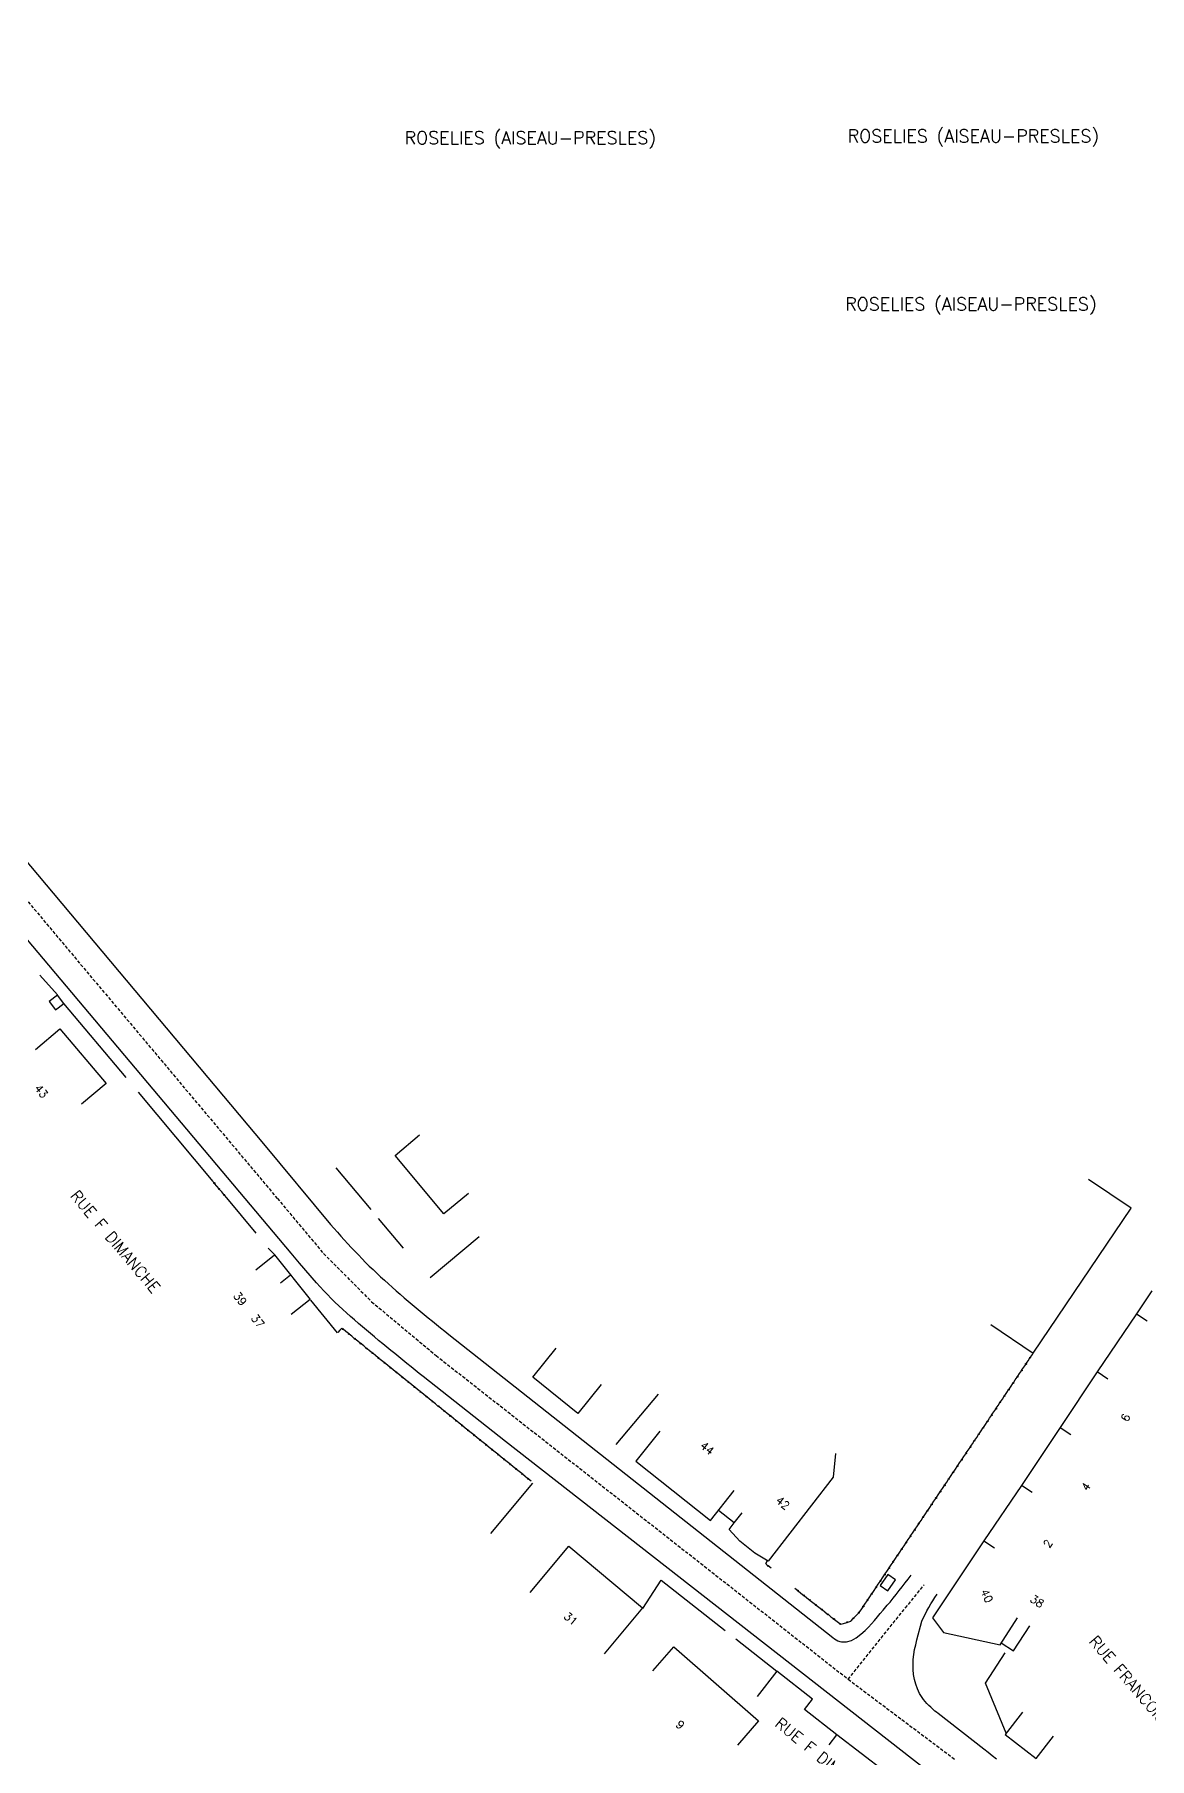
# Model space of a CAD drawing. Header units: millimetres. Extents: x 163999 to 165000, y 124000 to 125000.
# Drawn here: x 164389.1 to 164563.2, y 124260.3 to 124529.6 of the extents above; entities that cross this region are included whole.
import ezdxf
from ezdxf.enums import TextEntityAlignment as Align

# ---------------------------------------------------------------- set-up
doc = ezdxf.new("R2010")
doc.units = ezdxf.units.MM
doc.linetypes.add('DASHED', pattern=[0.75, 0.5, -0.25])
for name, color, linetype in [('W0001', 6, 'DASHED'), ('W0008', 7, 'CONTINUOUS'), ('W0310', 3, 'CONTINUOUS'), ('W0322', 7, 'CONTINUOUS'), ('W0980', 7, 'CONTINUOUS'), ('W0989', 7, 'CONTINUOUS'), ('W0991', 7, 'CONTINUOUS'), ('W1102', 7, 'CONTINUOUS')]:
    doc.layers.add(name, color=color, linetype=linetype)
doc.styles.get("Standard").update_dxf_attribs({"font": 'romans.shx', "width": 0.85})

msp = doc.modelspace()

# ---------------------------------------------------------------- linework, layer by layer
at = {"layer": 'W0001'}
for p, q in [((164319.64, 124475.65), (164427.06, 124347.77)), ((164427.06, 124347.77), (164434.29, 124339.16)), ((164434.29, 124339.16), (164441.78, 124331.65)), ((164441.78, 124331.65), (164451.85, 124323.25)), ((164451.85, 124323.25), (164516.2, 124272.69)), ((164516.2, 124272.69), (164528.05, 124287.46)), ((164516.2, 124272.69), (164532.81, 124260.21))]:
    msp.add_line(p, q, dxfattribs=at)
at = {"layer": 'W0008'}
for p, q in [((164392.75, 124379.55), (164391.42, 124378.56)), ((164393.74, 124378.23), (164392.75, 124379.55)), ((164391.42, 124378.56), (164392.41, 124377.24)), ((164392.41, 124377.24), (164393.74, 124378.23)), ((164389.27, 124371.06), (164393.1, 124374.28)), ((164393.1, 124374.28), (164400.31, 124365.71)), ((164400.31, 124365.71), (164396.49, 124362.49)), ((164445.44, 124354.49), (164449.28, 124357.69)), ((164453.05, 124345.37), (164445.44, 124354.49)), ((164560.36, 124346.25), (164553.73, 124350.72)), ((164456.89, 124348.57), (164453.05, 124345.37)), ((164545.08, 124323.61), (164560.36, 124346.25)), ((164423.69, 124336.63), (164426.64, 124338.97)), ((164426.64, 124338.97), (164432.19, 124331.98)), ((164427.57, 124334.6), (164429.13, 124335.85)), ((164432.19, 124331.98), (164429.24, 124329.64)), ((164563.61, 124333.33), (164561.23, 124329.78)), ((164561.23, 124329.78), (164555.07, 124320.68)), ((164561.23, 124329.78), (164562.89, 124328.67)), ((164538.45, 124328.08), (164545.08, 124323.61)), ((164466.96, 124319.89), (164470.59, 124324.39)), ((164555.07, 124320.68), (164549.3, 124312.01)), ((164556.73, 124319.56), (164555.07, 124320.68)), ((164474, 124314.2), (164466.96, 124319.89)), ((164477.62, 124318.71), (164474, 124314.2)), ((164486.76, 124311.44), (164483.04, 124306.76)), ((164549.3, 124312.01), (164543.24, 124302.97)), ((164549.3, 124312.01), (164550.96, 124310.9)), ((164514.2, 124307.94), (164513.85, 124304.26)), ((164483.04, 124306.76), (164494.69, 124297.49)), ((164513.85, 124304.26), (164503.72, 124291.14)), ((164494.69, 124297.49), (164498.41, 124302.17)), ((164543.24, 124302.97), (164537.39, 124294.33)), ((164544.9, 124301.86), (164543.24, 124302.97)), ((164498.4, 124297.11), (164495.94, 124299.06)), ((164497.59, 124296.08), (164498.4, 124297.11)), ((164499.27, 124294.27), (164497.59, 124296.08)), ((164498.4, 124297.11), (164499.65, 124298.67)), ((164466.56, 124286.26), (164472.57, 124293.46)), ((164472.57, 124293.46), (164484.09, 124283.84)), ((164501.64, 124292.4), (164499.27, 124294.27)), ((164537.39, 124294.33), (164529.37, 124282.31)), ((164537.39, 124294.33), (164539.05, 124293.21)), ((164503.72, 124291.14), (164501.64, 124292.4)), ((164522.36, 124289.04), (164521.19, 124287.32)), ((164523.58, 124288.2), (164522.36, 124289.04)), ((164522.41, 124286.48), (164523.58, 124288.2)), ((164521.19, 124287.32), (164522.41, 124286.48)), ((164484.09, 124283.84), (164478.07, 124276.64)), ((164529.37, 124282.31), (164531.08, 124280.01)), ((164531.08, 124280.01), (164539.91, 124278.08)), ((164539.91, 124278.08), (164542.65, 124282.26)), ((164542, 124277.13), (164544.54, 124281.02)), ((164485.7, 124274), (164488.99, 124277.76)), ((164488.99, 124277.76), (164502.19, 124266.18)), ((164540.1, 124278.37), (164542, 124277.13)), ((164505.05, 124273.97), (164501.98, 124270.02)), ((164510.62, 124269.6), (164505.05, 124273.97)), ((164509.37, 124267.97), (164510.62, 124269.6)), ((164514.43, 124264.02), (164509.37, 124267.97)), ((164543.42, 124267.54), (164540.71, 124264.05)), ((164502.19, 124266.18), (164498.89, 124262.42)), ((164513.2, 124262.44), (164514.43, 124264.02)), ((164522.02, 124258.18), (164514.43, 124264.02)), ((164540.71, 124264.05), (164545.54, 124260.32)), ((164545.54, 124260.32), (164548.24, 124263.81))]:
    msp.add_line(p, q, dxfattribs=at)
at = {"layer": 'W0310'}
for p, q in [((164417.17, 124350.22), (164417.02, 124350.4)), ((164417.61, 124349.71), (164417.27, 124350.11)), ((164417.95, 124349.3), (164417.61, 124349.71)), ((164418.38, 124348.79), (164418.04, 124349.19)), ((164418.72, 124348.38), (164418.38, 124348.79)), ((164419.15, 124347.87), (164418.81, 124348.27)), ((164436.84, 124327.23), (164436.48, 124326.85)), ((164437.11, 124327.52), (164436.84, 124327.23)), ((164437.21, 124327.44), (164437.11, 124327.52)), ((164437.74, 124327.01), (164437.33, 124327.34)), ((164438.15, 124326.68), (164437.74, 124327.01)), ((164438.67, 124326.26), (164438.26, 124326.59)), ((164439.08, 124325.93), (164438.67, 124326.26)), ((164439.61, 124325.5), (164439.2, 124325.83)), ((164440.01, 124325.17), (164439.61, 124325.5)), ((164440.54, 124324.75), (164440.13, 124325.08)), ((164440.95, 124324.42), (164440.54, 124324.75)), ((164441.47, 124323.99), (164441.06, 124324.32)), ((164441.88, 124323.66), (164441.47, 124323.99)), ((164442.4, 124323.24), (164442, 124323.57)), ((164442.81, 124322.91), (164442.4, 124323.24)), ((164544.67, 124322.99), (164544.96, 124323.43)), ((164544.96, 124323.43), (164545.08, 124323.61)), ((164443.34, 124322.48), (164442.93, 124322.81)), ((164443.75, 124322.15), (164443.34, 124322.48)), ((164444.27, 124321.73), (164443.86, 124322.06)), ((164444.68, 124321.4), (164444.27, 124321.73)), ((164445.2, 124320.98), (164444.8, 124321.31)), ((164445.61, 124320.65), (164445.2, 124320.98)), ((164446.14, 124320.22), (164445.73, 124320.55)), ((164542.66, 124320), (164542.95, 124320.44)), ((164542.95, 124320.44), (164543.25, 124320.87)), ((164543.33, 124321), (164543.62, 124321.43)), ((164543.62, 124321.43), (164543.92, 124321.87)), ((164544, 124321.99), (164544.29, 124322.43)), ((164544.29, 124322.43), (164544.58, 124322.87)), ((164446.55, 124319.89), (164446.14, 124320.22)), ((164447.07, 124319.47), (164446.66, 124319.8)), ((164447.48, 124319.14), (164447.07, 124319.47)), ((164448, 124318.71), (164447.6, 124319.04)), ((164448.41, 124318.38), (164448, 124318.71)), ((164448.94, 124317.96), (164448.53, 124318.29)), ((164449.34, 124317.63), (164448.94, 124317.96)), ((164540.95, 124317.45), (164541.24, 124317.88)), ((164541.33, 124318.01), (164541.62, 124318.44)), ((164541.62, 124318.44), (164541.91, 124318.88)), ((164541.99, 124319), (164542.29, 124319.44)), ((164542.29, 124319.44), (164542.58, 124319.88)), ((164449.87, 124317.2), (164449.46, 124317.53)), ((164450.28, 124316.87), (164449.87, 124317.2)), ((164450.8, 124316.45), (164450.39, 124316.78)), ((164451.21, 124316.12), (164450.8, 124316.45)), ((164451.74, 124315.69), (164451.33, 124316.02)), ((164452.14, 124315.36), (164451.74, 124315.69)), ((164452.67, 124314.94), (164452.26, 124315.27)), ((164453.08, 124314.61), (164452.67, 124314.94)), ((164539.32, 124315.02), (164539.61, 124315.45)), ((164539.61, 124315.45), (164539.9, 124315.89)), ((164539.99, 124316.01), (164540.28, 124316.45)), ((164540.28, 124316.45), (164540.57, 124316.89)), ((164540.66, 124317.01), (164540.95, 124317.45)), ((164453.6, 124314.19), (164453.19, 124314.52)), ((164454.01, 124313.86), (164453.6, 124314.19)), ((164454.54, 124313.43), (164454.13, 124313.76)), ((164454.94, 124313.1), (164454.54, 124313.43)), ((164455.47, 124312.68), (164455.06, 124313.01)), ((164455.88, 124312.35), (164455.47, 124312.68)), ((164456.4, 124311.92), (164455.99, 124312.25)), ((164537.32, 124312.03), (164537.61, 124312.46)), ((164537.61, 124312.46), (164537.9, 124312.9)), ((164537.98, 124313.02), (164538.28, 124313.46)), ((164538.28, 124313.46), (164538.57, 124313.9)), ((164538.65, 124314.02), (164538.94, 124314.46)), ((164538.94, 124314.46), (164539.24, 124314.89)), ((164456.81, 124311.59), (164456.4, 124311.92)), ((164457.34, 124311.17), (164456.93, 124311.5)), ((164457.74, 124310.84), (164457.34, 124311.17)), ((164458.27, 124310.41), (164457.86, 124310.74)), ((164458.68, 124310.08), (164458.27, 124310.41)), ((164459.2, 124309.66), (164458.79, 124309.99)), ((164459.61, 124309.33), (164459.2, 124309.66)), ((164535.6, 124309.47), (164535.89, 124309.91)), ((164535.98, 124310.03), (164536.27, 124310.47)), ((164536.27, 124310.47), (164536.56, 124310.91)), ((164536.65, 124311.03), (164536.94, 124311.47)), ((164536.94, 124311.47), (164537.23, 124311.9)), ((164460.13, 124308.9), (164459.73, 124309.23)), ((164460.54, 124308.57), (164460.13, 124308.9)), ((164461.07, 124308.15), (164460.66, 124308.48)), ((164461.48, 124307.82), (164461.07, 124308.15)), ((164462, 124307.4), (164461.59, 124307.73)), ((164462.41, 124307.06), (164462, 124307.4)), ((164462.93, 124306.64), (164462.53, 124306.97)), ((164533.6, 124306.48), (164533.89, 124306.92)), ((164533.97, 124307.04), (164534.27, 124307.48)), ((164534.27, 124307.48), (164534.56, 124307.92)), ((164534.64, 124308.04), (164534.93, 124308.48)), ((164534.93, 124308.48), (164535.23, 124308.91)), ((164535.31, 124309.04), (164535.6, 124309.47)), ((164463.34, 124306.31), (164462.93, 124306.64)), ((164463.87, 124305.89), (164463.46, 124306.22)), ((164464.28, 124305.56), (164463.87, 124305.89)), ((164464.8, 124305.13), (164464.39, 124305.46)), ((164465.21, 124304.8), (164464.8, 124305.13)), ((164465.73, 124304.38), (164465.33, 124304.71)), ((164466.14, 124304.05), (164465.73, 124304.38)), ((164531.97, 124304.05), (164532.26, 124304.49)), ((164532.26, 124304.49), (164532.55, 124304.93)), ((164532.64, 124305.05), (164532.93, 124305.49)), ((164532.93, 124305.49), (164533.22, 124305.92)), ((164533.3, 124306.05), (164533.6, 124306.48)), ((164466.67, 124303.62), (164466.26, 124303.95)), ((164529.96, 124301.06), (164530.26, 124301.5)), ((164530.26, 124301.5), (164530.55, 124301.94)), ((164530.63, 124302.06), (164530.92, 124302.5)), ((164530.92, 124302.5), (164531.22, 124302.93)), ((164531.3, 124303.06), (164531.59, 124303.49)), ((164531.59, 124303.49), (164531.88, 124303.93)), ((164528.25, 124298.51), (164528.54, 124298.95)), ((164528.63, 124299.07), (164528.92, 124299.51)), ((164528.92, 124299.51), (164529.21, 124299.94)), ((164529.3, 124300.07), (164529.59, 124300.5)), ((164529.59, 124300.5), (164529.88, 124300.94)), ((164526.62, 124296.08), (164526.91, 124296.52)), ((164526.91, 124296.52), (164527.21, 124296.95)), ((164527.29, 124297.08), (164527.58, 124297.51)), ((164527.58, 124297.51), (164527.87, 124297.95)), ((164527.96, 124298.07), (164528.25, 124298.51)), ((164524.62, 124293.09), (164524.91, 124293.53)), ((164524.91, 124293.53), (164525.2, 124293.96)), ((164525.28, 124294.09), (164525.58, 124294.52)), ((164525.58, 124294.52), (164525.87, 124294.96)), ((164525.95, 124295.08), (164526.25, 124295.52)), ((164526.25, 124295.52), (164526.54, 124295.96)), ((164503.36, 124290.83), (164503.39, 124290.88)), ((164503.56, 124290.48), (164503.36, 124290.83)), ((164503.39, 124290.88), (164503.58, 124291.25)), ((164522.9, 124290.54), (164523.2, 124290.97)), ((164523.28, 124291.1), (164523.57, 124291.53)), ((164523.57, 124291.53), (164523.86, 124291.97)), ((164523.95, 124292.09), (164524.24, 124292.53)), ((164524.24, 124292.53), (164524.53, 124292.97)), ((164503.62, 124290.44), (164503.56, 124290.48)), ((164504.15, 124290.03), (164503.74, 124290.35)), ((164521.27, 124288.11), (164521.57, 124288.54)), ((164521.57, 124288.54), (164521.86, 124288.98)), ((164521.94, 124289.1), (164522.24, 124289.54)), ((164522.24, 124289.54), (164522.53, 124289.98)), ((164522.61, 124290.1), (164522.9, 124290.54)), ((164507.85, 124286.9), (164508.26, 124286.58)), ((164508.38, 124286.49), (164508.79, 124286.16)), ((164508.79, 124286.16), (164509.21, 124285.84)), ((164509.32, 124285.75), (164509.74, 124285.42)), ((164509.74, 124285.42), (164510.15, 124285.1)), ((164519.27, 124285.12), (164519.56, 124285.55)), ((164519.56, 124285.55), (164519.85, 124285.99)), ((164519.94, 124286.11), (164520.23, 124286.55)), ((164520.23, 124286.55), (164520.52, 124286.99)), ((164520.61, 124287.11), (164520.9, 124287.55)), ((164520.9, 124287.55), (164521.19, 124287.98)), ((164510.27, 124285.01), (164510.68, 124284.68)), ((164510.68, 124284.68), (164511.09, 124284.36)), ((164511.21, 124284.26), (164511.62, 124283.94)), ((164511.62, 124283.94), (164512.04, 124283.62)), ((164512.16, 124283.52), (164512.57, 124283.2)), ((164512.57, 124283.2), (164512.98, 124282.88)), ((164513.1, 124282.78), (164513.51, 124282.46)), ((164517.09, 124282.27), (164517.45, 124282.65)), ((164517.45, 124282.65), (164517.81, 124283.03)), ((164517.91, 124283.14), (164518.02, 124283.26)), ((164518.02, 124283.26), (164518.23, 124283.56)), ((164518.23, 124283.56), (164518.52, 124284)), ((164518.6, 124284.12), (164518.89, 124284.56)), ((164518.89, 124284.56), (164519.19, 124284.99)), ((164513.51, 124282.46), (164513.93, 124282.13)), ((164514.04, 124282.04), (164514.46, 124281.72)), ((164514.46, 124281.72), (164514.87, 124281.39)), ((164514.99, 124281.3), (164515.03, 124281.27)), ((164515.03, 124281.27), (164515.48, 124281.41)), ((164515.48, 124281.41), (164515.98, 124281.58)), ((164516.12, 124281.63), (164516.62, 124281.79)), ((164516.62, 124281.79), (164516.64, 124281.8)), ((164516.64, 124281.8), (164516.99, 124282.16))]:
    msp.add_line(p, q, dxfattribs=at)
for centre in [(164417.22, 124350.17), (164417.99, 124349.25), (164418.77, 124348.33), (164437.27, 124327.39), (164438.21, 124326.63), (164439.14, 124325.88), (164440.07, 124325.12), (164441, 124324.37), (164441.94, 124323.62), (164544.63, 124322.93), (164442.87, 124322.86), (164443.8, 124322.11), (164444.74, 124321.35), (164445.67, 124320.6), (164543.29, 124320.93), (164543.96, 124321.93), (164446.6, 124319.84), (164447.54, 124319.09), (164448.47, 124318.33), (164449.4, 124317.58), (164541.28, 124317.94), (164541.95, 124318.94), (164542.62, 124319.94), (164450.34, 124316.83), (164451.27, 124316.07), (164452.2, 124315.32), (164539.28, 124314.95), (164539.95, 124315.95), (164540.61, 124316.95), (164453.14, 124314.56), (164454.07, 124313.81), (164455, 124313.05), (164455.94, 124312.3), (164537.94, 124312.96), (164538.61, 124313.96), (164456.87, 124311.54), (164457.8, 124310.79), (164458.73, 124310.04), (164535.94, 124309.97), (164536.61, 124310.97), (164537.27, 124311.96), (164459.67, 124309.28), (164460.6, 124308.53), (164461.53, 124307.77), (164462.47, 124307.02), (164533.93, 124306.98), (164534.6, 124307.98), (164535.27, 124308.98), (164463.4, 124306.26), (164464.33, 124305.51), (164465.27, 124304.75), (164532.59, 124304.99), (164533.26, 124305.99), (164466.2, 124304), (164530.59, 124302), (164531.26, 124303), (164531.93, 124303.99), (164528.58, 124299.01), (164529.25, 124300.01), (164529.92, 124301), (164526.58, 124296.02), (164527.25, 124297.02), (164527.92, 124298.01), (164525.24, 124294.03), (164525.91, 124295.02), (164523.24, 124291.04), (164523.91, 124292.03), (164524.57, 124293.03), (164503.68, 124290.39), (164521.23, 124288.05), (164521.9, 124289.04), (164522.57, 124290.04), (164508.32, 124286.53), (164509.26, 124285.79), (164519.9, 124286.05), (164520.56, 124287.05), (164510.21, 124285.05), (164511.15, 124284.31), (164512.1, 124283.57), (164513.04, 124282.83), (164517.86, 124283.09), (164518.56, 124284.06), (164519.23, 124285.06), (164513.98, 124282.09), (164514.93, 124281.35), (164516.05, 124281.6), (164517.04, 124282.21)]:
    msp.add_circle(centre, 0.075, dxfattribs=at)
at = {"layer": 'W0322'}
for p, q in [((164392.72, 124379.58), (164389.99, 124382.66)), ((164403.45, 124366.69), (164393.74, 124378.23)), ((164417.03, 124350.41), (164405.36, 124364.37)), ((164436.2, 124352.58), (164441.65, 124346.06)), ((164423.73, 124342.38), (164419.15, 124347.87)), ((164442.8, 124344.64), (164446.71, 124340.02)), ((164426.65, 124338.96), (164425.63, 124340.04)), ((164450.91, 124335.42), (164458.59, 124341.82)), ((164436.43, 124326.81), (164432.27, 124331.91)), ((164479.94, 124309.35), (164486.58, 124317.22)), ((164460.41, 124295.48), (164466.96, 124303.32)), ((164484.11, 124283.75), (164486.97, 124288.18)), ((164486.97, 124288.18), (164497, 124280.29)), ((164498.63, 124279), (164505.05, 124273.97)), ((164537.61, 124272.08), (164540.73, 124276.82)), ((164540.84, 124264.29), (164537.61, 124272.08))]:
    msp.add_line(p, q, dxfattribs=at)
at = {"layer": 'W1102'}
for p, q in [((164279.43, 124529.56), (164424.91, 124356.29)), ((164429.2, 124339.25), (164344.62, 124439.76)), ((164424.91, 124356.29), (164435.38, 124343.73)), ((164435.38, 124343.73), (164435.9, 124343.12)), ((164435.9, 124343.12), (164436.43, 124342.51)), ((164436.43, 124342.51), (164436.96, 124341.9)), ((164436.96, 124341.9), (164437.5, 124341.3)), ((164430.5, 124337.68), (164429.2, 124339.25)), ((164437.5, 124341.3), (164438.05, 124340.7)), ((164438.05, 124340.7), (164438.6, 124340.11)), ((164438.6, 124340.11), (164439.15, 124339.53)), ((164439.15, 124339.53), (164439.71, 124338.95)), ((164433.19, 124334.58), (164430.5, 124337.68)), ((164439.71, 124338.95), (164440.28, 124338.37)), ((164440.28, 124338.37), (164440.85, 124337.8)), ((164440.85, 124337.8), (164441.42, 124337.23)), ((164441.42, 124337.23), (164442, 124336.67)), ((164442, 124336.67), (164442.59, 124336.11)), ((164433.74, 124333.96), (164433.19, 124334.58)), ((164434.3, 124333.35), (164433.74, 124333.96)), ((164442.59, 124336.11), (164443.18, 124335.56)), ((164443.18, 124335.56), (164443.78, 124335)), ((164443.78, 124335), (164444.39, 124334.45)), ((164444.39, 124334.45), (164445, 124333.9)), ((164445, 124333.9), (164445.61, 124333.36)), ((164434.88, 124332.76), (164434.3, 124333.35)), ((164435.46, 124332.17), (164434.88, 124332.76)), ((164436.05, 124331.59), (164435.46, 124332.17)), ((164436.65, 124331.02), (164436.05, 124331.59)), ((164445.61, 124333.36), (164446.23, 124332.81)), ((164446.23, 124332.81), (164446.85, 124332.28)), ((164446.85, 124332.28), (164447.48, 124331.74)), ((164447.48, 124331.74), (164448.1, 124331.21)), ((164448.1, 124331.21), (164448.73, 124330.68)), ((164437.26, 124330.46), (164436.65, 124331.02)), ((164437.88, 124329.91), (164437.26, 124330.46)), ((164438.5, 124329.36), (164437.88, 124329.91)), ((164439.12, 124328.81), (164438.5, 124329.36)), ((164439.75, 124328.27), (164439.12, 124328.81)), ((164448.73, 124330.68), (164449.36, 124330.16)), ((164449.36, 124330.16), (164450, 124329.64)), ((164450, 124329.64), (164450.63, 124329.12)), ((164450.63, 124329.12), (164451.27, 124328.6)), ((164451.27, 124328.6), (164451.91, 124328.09)), ((164440.38, 124327.73), (164439.75, 124328.27)), ((164441, 124327.2), (164440.38, 124327.73)), ((164441.63, 124326.67), (164441, 124327.2)), ((164442.25, 124326.15), (164441.63, 124326.67)), ((164442.88, 124325.62), (164442.25, 124326.15)), ((164451.91, 124328.09), (164452.55, 124327.57)), ((164452.55, 124327.57), (164453.2, 124327.06)), ((164453.2, 124327.06), (164453.84, 124326.55)), ((164453.84, 124326.55), (164513.81, 124279.19)), ((164443.51, 124325.1), (164442.88, 124325.62)), ((164444.14, 124324.58), (164443.51, 124325.1)), ((164444.77, 124324.06), (164444.14, 124324.58)), ((164445.4, 124323.54), (164444.77, 124324.06)), ((164446.03, 124323.02), (164445.4, 124323.54)), ((164446.66, 124322.51), (164446.03, 124323.02)), ((164447.3, 124322), (164446.66, 124322.51)), ((164447.94, 124321.48), (164447.3, 124322)), ((164448.57, 124320.97), (164447.94, 124321.48)), ((164449.21, 124320.46), (164448.57, 124320.97)), ((164449.85, 124319.96), (164449.21, 124320.46)), ((164462.66, 124309.84), (164449.85, 124319.96)), ((164528.23, 124258.64), (164462.66, 124309.84)), ((164525.1, 124287.74), (164525.56, 124288.34)), ((164525.56, 124288.34), (164526.03, 124288.95)), ((164522.73, 124284.75), (164523.22, 124285.34)), ((164523.22, 124285.34), (164523.7, 124285.94)), ((164523.7, 124285.94), (164524.17, 124286.54)), ((164524.17, 124286.54), (164524.64, 124287.14)), ((164524.64, 124287.14), (164525.1, 124287.74)), ((164529.41, 124284.96), (164529.74, 124285.47)), ((164529.74, 124285.47), (164530.08, 124285.98)), ((164520.76, 124282.42), (164521.21, 124282.94)), ((164521.21, 124282.94), (164521.65, 124283.47)), ((164521.65, 124283.47), (164521.86, 124283.73)), ((164521.86, 124283.73), (164522.08, 124283.98)), ((164522.08, 124283.98), (164522.3, 124284.24)), ((164522.3, 124284.24), (164522.51, 124284.49)), ((164522.51, 124284.49), (164522.73, 124284.75)), ((164527.72, 124281.79), (164528.5, 124283.38)), ((164528.5, 124283.38), (164528.78, 124283.92)), ((164528.78, 124283.92), (164529.09, 124284.45)), ((164529.09, 124284.45), (164529.41, 124284.96)), ((164518.17, 124279.72), (164518.83, 124280.32)), ((164518.83, 124280.32), (164519.36, 124280.85)), ((164519.36, 124280.85), (164519.85, 124281.37)), ((164519.85, 124281.37), (164520.31, 124281.89)), ((164520.31, 124281.89), (164520.76, 124282.42)), ((164526.93, 124278.85), (164527.72, 124281.78)), ((164527.72, 124281.79), (164527.72, 124281.79)), ((164527.72, 124281.78), (164527.72, 124281.79)), ((164527.72, 124281.78), (164527.72, 124281.78)), ((164527.72, 124281.78), (164527.72, 124281.78)), ((164527.72, 124281.78), (164527.72, 124281.78)), ((164513.81, 124279.19), (164514.06, 124279.01)), ((164514.06, 124279.01), (164514.32, 124278.85)), ((164514.32, 124278.85), (164514.59, 124278.71)), ((164514.59, 124278.71), (164514.87, 124278.6)), ((164514.87, 124278.6), (164515.16, 124278.52)), ((164515.16, 124278.52), (164515.94, 124278.52)), ((164515.94, 124278.52), (164516.71, 124278.76)), ((164516.71, 124278.76), (164517.45, 124279.18)), ((164517.45, 124279.18), (164518.17, 124279.72)), ((164526.44, 124276.55), (164526.57, 124277.32)), ((164526.57, 124277.32), (164526.74, 124278.09)), ((164526.74, 124278.09), (164526.93, 124278.85)), ((164526.32, 124274.99), (164526.36, 124275.77)), ((164526.33, 124274.2), (164526.32, 124274.99)), ((164526.36, 124275.77), (164526.44, 124276.55)), ((164526.41, 124273.43), (164526.33, 124274.2)), ((164526.54, 124272.66), (164526.41, 124273.43)), ((164526.74, 124271.91), (164526.54, 124272.66)), ((164527, 124271.19), (164526.74, 124271.91)), ((164527.33, 124270.49), (164527, 124271.19)), ((164527.73, 124269.84), (164527.33, 124270.49)), ((164527.97, 124269.51), (164527.73, 124269.84)), ((164528.23, 124269.2), (164527.97, 124269.51)), ((164528.5, 124268.9), (164528.23, 124269.2)), ((164528.78, 124268.6), (164528.5, 124268.9)), ((164529.08, 124268.32), (164528.78, 124268.6)), ((164529.3, 124268.12), (164529.08, 124268.32)), ((164529.52, 124267.92), (164529.3, 124268.12)), ((164529.75, 124267.73), (164529.52, 124267.92)), ((164529.98, 124267.54), (164529.75, 124267.73)), ((164530.22, 124267.35), (164529.98, 124267.54)), ((164537.4, 124261.78), (164530.22, 124267.35)), ((164538.05, 124261.26), (164537.4, 124261.78)), ((164538.69, 124260.74), (164538.05, 124261.26)), ((164539.33, 124260.22), (164538.69, 124260.74))]:
    msp.add_line(p, q, dxfattribs=at)

# ---------------------------------------------------------------- texts
at = {"layer": 'W0980'}
for p in [(164466.55, 124513.28), (164535.74, 124513.57), (164535.35, 124487.33)]:
    msp.add_text('ROSELIES (AISEAU-PRESLES)', height=2, dxfattribs=at).set_placement(p, align=Align.MIDDLE)
at = {"layer": 'W0989'}
for s, rotation, p in [('RUE F DIMANCHE', 310.1904, (164401.76, 124341.06)), ('RUE FRANCOIS DIMANCHE', 310.9172, (164564.16, 124267.8)), ('RUE F DIMANCHE', 320.5897, (164512.9, 124259.83))]:
    msp.add_text(s, height=1.75, rotation=rotation, dxfattribs=at).set_placement(p, align=Align.MIDDLE)
at = {"layer": 'W0991'}
for s, rotation, p in [('43', 310.0848, (164390.2, 124364.52)), ('39', 308.54, (164421.24, 124332.11)), ('37', 308.4465, (164424, 124328.63)), ('6', 63.8851, (164559.51, 124313.54)), ('44', 321.4953, (164494.16, 124308.78)), ('4', 56.1672, (164553.33, 124302.76)), ('42', 321.1451, (164505.99, 124300.23)), ('2', 55.9222, (164547.36, 124293.89)), ('40', 294.257, (164537.84, 124285.72)), ('38', 326.8354, (164545.7, 124284.87)), ('31', 320.1274, (164472.88, 124282.13)), ('9', 318.7275, (164489.98, 124265.58))]:
    msp.add_text(s, height=1.25, rotation=rotation, dxfattribs=at).set_placement(p, align=Align.MIDDLE)

doc.saveas('drawing.dxf')
